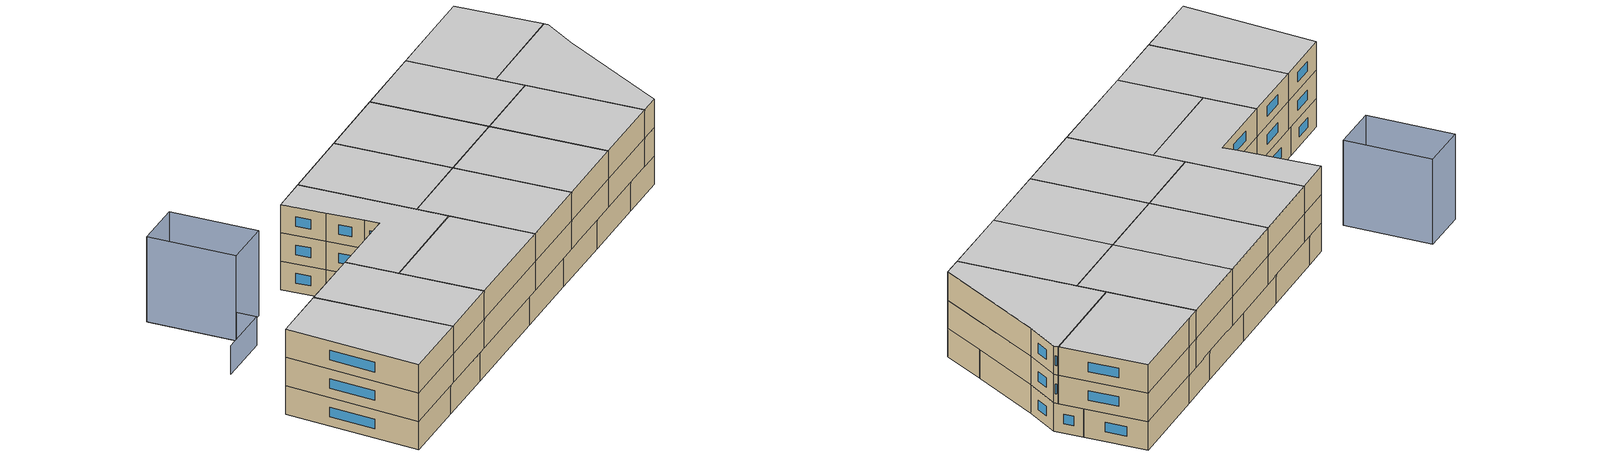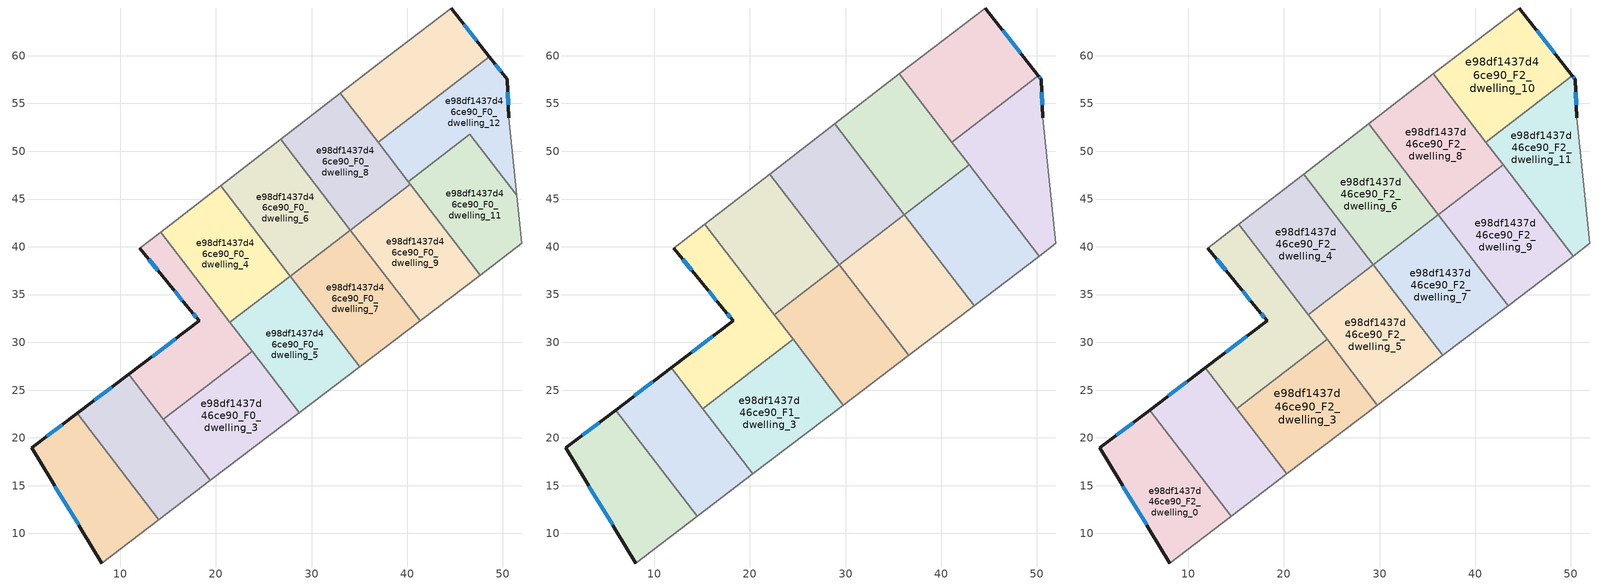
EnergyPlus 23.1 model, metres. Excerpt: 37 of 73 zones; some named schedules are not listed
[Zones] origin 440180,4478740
e98df1437d46ce90_F0_dwelling_0
 floor ground (EU_floor_Construction): 5.49,22.58 14.04,11.46 8.07,6.91 0.71,18.95 z0
 wall outside (EU_wall_Construction): 5.49,22.58 0.71,18.95 8.07,6.91 z0:3
 wall adiabatic (EU_wall_Construction): 8.07,6.91 14.04,11.46 z0:3
 wall to e98df1437d46ce90_F0_dwelling_1 (EU_wall_Construction): 14.04,11.46 5.49,22.58 z0:3
 window (EU_Window_Construction): 3.15,14.96 5.63,10.9 / 3.91,21.38 2.3,20.15 z0.99:2.01
e98df1437d46ce90_F0_dwelling_1
 floor ground (EU_floor_Construction): 10.88,26.67 19.42,15.55 14.04,11.46 5.49,22.58 z0
 wall outside (EU_wall_Construction): 10.88,26.67 5.49,22.58 z0:3
 wall adiabatic (EU_wall_Construction): 14.04,11.46 19.42,15.55 z0:3
 wall to e98df1437d46ce90_F0_dwelling_3 (EU_wall_Construction): 19.42,15.55 14.5,21.96 z0:3
 wall to e98df1437d46ce90_F0_dwelling_2 (EU_wall_Construction): 14.5,21.96 10.88,26.67 z0:3
 window (EU_Window_Construction): 9.09,25.31 7.28,23.94 z0.99:2.01
e98df1437d46ce90_F0_dwelling_10
 floor ground (EU_floor_Construction): 44.61,64.99 48.6,59.9 36.96,50.95 33.02,56.08 36.94,59.1 z0
 wall outside (EU_wall_Construction): 48.6,59.9 44.61,64.99 z0:3
 wall adiabatic (EU_wall_Construction): 44.61,64.99 36.94,59.1 33.02,56.08 z0:3
 wall to e98df1437d46ce90_F0_dwelling_12 (EU_wall_Construction): 36.96,50.95 48.6,59.9 z0:3
 wall to e98df1437d46ce90_F0_dwelling_8 (EU_wall_Construction): 33.02,56.08 36.96,50.95 z0:3
 window (EU_Window_Construction): 47.28,61.59 45.93,63.3 z0.99:2.01
e98df1437d46ce90_F0_dwelling_11
 floor ground (EU_floor_Construction): 46.57,51.78 51.48,45.38 52.01,40.36 47.64,37.04 40.12,46.83 z0
 wall to e98df1437d46ce90_F0_dwelling_12 (EU_wall_Construction): 51.48,45.38 46.57,51.78 40.12,46.83 z0:3
 wall adiabatic (EU_wall_Construction): 47.64,37.04 52.01,40.36 51.48,45.38 z0:3
 wall to e98df1437d46ce90_F0_dwelling_9 (EU_wall_Construction): 40.33,46.56 47.64,37.04 z0:3
 wall to e98df1437d46ce90_F0_dwelling_8 (EU_wall_Construction): 40.12,46.83 40.33,46.56 z0:3
e98df1437d46ce90_F0_dwelling_12
 floor ground (EU_floor_Construction): 50.47,57.53 50.62,53.51 51.48,45.38 46.57,51.78 40.12,46.83 36.96,50.95 48.6,59.9 z0
 wall outside (EU_wall_Construction): 50.62,53.51 50.47,57.53 48.6,59.9 z0:3
 wall adiabatic (EU_wall_Construction): 51.48,45.38 50.62,53.51 z0:3
 wall to e98df1437d46ce90_F0_dwelling_8 (EU_wall_Construction): 36.96,50.95 40.12,46.83 z0:3
 window (EU_Window_Construction): 49.85,58.31 49.22,59.11 / 50.57,54.84 50.52,56.19 z0.99:2.01
e98df1437d46ce90_F0_dwelling_2
 floor ground (EU_floor_Construction): 14.2,41.55 23.78,29.08 14.5,21.96 10.88,26.67 18.23,32.25 17.31,33.38 14.86,36.4 12.02,39.86 z0
 wall outside (EU_wall_Construction): 12.02,39.86 14.86,36.4 17.31,33.38 18.23,32.25 10.88,26.67 z0:3
 wall adiabatic (EU_wall_Construction): 14.2,41.55 12.02,39.86 z0:3
 wall to e98df1437d46ce90_F0_dwelling_3 (EU_wall_Construction): 14.5,21.96 23.78,29.08 z0:3
 wall to e98df1437d46ce90_F0_dwelling_4 (EU_wall_Construction): 21.47,32.09 14.2,41.55 z0:3
 wall to e98df1437d46ce90_F0_dwelling_5 (EU_wall_Construction): 23.77,29.08 21.47,32.09 z0:3
 window (EU_Window_Construction): 17.61,33.01 17.93,32.63 / 15.67,35.4 16.5,34.38 / 12.96,38.71 13.92,37.55 / 15.79,30.4 13.32,28.52 z0.99:2.01
e98df1437d46ce90_F0_dwelling_3
 floor ground (EU_floor_Construction): 23.78,29.08 28.72,22.64 19.42,15.55 14.5,21.96 z0
 wall adiabatic (EU_wall_Construction): 19.42,15.55 28.72,22.64 z0:3
 wall to e98df1437d46ce90_F0_dwelling_5 (EU_wall_Construction): 28.72,22.64 23.78,29.08 z0:3
e98df1437d46ce90_F0_dwelling_4
 floor ground (EU_floor_Construction): 20.49,46.4 27.77,36.93 21.47,32.09 14.2,41.55 z0
 wall adiabatic (EU_wall_Construction): 20.49,46.4 14.2,41.55 z0:3
 wall to e98df1437d46ce90_F0_dwelling_5 (EU_wall_Construction): 21.47,32.09 27.77,36.93 z0:3
 wall to e98df1437d46ce90_F0_dwelling_6 (EU_wall_Construction): 27.77,36.93 20.49,46.4 z0:3
 ceiling adiabatic (EU_roof_Construction): 27.77,36.93 20.49,46.4 15.25,42.36 22.52,32.9 z3
e98df1437d46ce90_F0_dwelling_5
 floor ground (EU_floor_Construction): 27.77,36.93 35.04,27.45 28.72,22.64 21.47,32.09 z0
 wall adiabatic (EU_wall_Construction): 28.72,22.64 35.04,27.45 z0:3
 wall to e98df1437d46ce90_F0_dwelling_7 (EU_wall_Construction): 35.04,27.45 27.77,36.92 z0:3
 ceiling adiabatic (EU_roof_Construction): 24.51,30.31 22.52,32.9 27.77,36.93 21.47,32.09 23.46,29.5 z3
e98df1437d46ce90_F0_dwelling_6
 floor ground (EU_floor_Construction): 26.76,51.24 34.05,41.75 27.77,36.92 20.49,46.4 z0
 wall adiabatic (EU_wall_Construction): 26.76,51.24 20.49,46.4 z0:3
 wall to e98df1437d46ce90_F0_dwelling_7 (EU_wall_Construction): 27.77,36.92 34.05,41.75 z0:3
 wall to e98df1437d46ce90_F0_dwelling_8 (EU_wall_Construction): 34.05,41.75 26.76,51.24 z0:3
e98df1437d46ce90_F0_dwelling_7
 floor ground (EU_floor_Construction): 34.05,41.75 41.35,32.25 35.04,27.45 27.77,36.92 z0
 wall adiabatic (EU_wall_Construction): 35.04,27.45 41.35,32.25 z0:3
 wall to e98df1437d46ce90_F0_dwelling_9 (EU_wall_Construction): 41.35,32.25 34.06,41.74 z0:3
 ceiling adiabatic (EU_roof_Construction): 36.62,28.65 29.34,38.13 27.77,36.92 35.04,27.45 z3
e98df1437d46ce90_F0_dwelling_8
 floor ground (EU_floor_Construction): 33.02,56.08 40.33,46.56 34.06,41.74 26.76,51.24 z0
 wall adiabatic (EU_wall_Construction): 33.02,56.08 26.76,51.24 z0:3
 wall to e98df1437d46ce90_F0_dwelling_9 (EU_wall_Construction): 34.06,41.74 40.33,46.56 z0:3
e98df1437d46ce90_F0_dwelling_9
 floor ground (EU_floor_Construction): 40.33,46.56 47.64,37.04 41.35,32.25 34.06,41.74 z0
 wall adiabatic (EU_wall_Construction): 41.35,32.25 47.64,37.04 z0:3
 ceiling adiabatic (EU_roof_Construction): 43.45,33.85 36.15,43.35 34.06,41.74 41.35,32.25 z3
e98df1437d46ce90_F1_dwelling_0
 floor to e98df1437d46ce90_F0_dwelling_0 (EU_floor_Construction): 5.5,22.58 14.04,11.46 8.07,6.91 0.71,18.95 z3
 floor to e98df1437d46ce90_F0_dwelling_1 (EU_floor_Construction): 5.94,22.92 14.48,11.8 14.04,11.46 5.5,22.58 z3
 wall outside (EU_wall_Construction): 5.94,22.92 0.71,18.95 8.07,6.91 z3:6
 wall to e98df1437d46ce90_F1_dwelling_1 (EU_wall_Construction): 14.48,11.8 5.94,22.92 z3:6
 wall adiabatic (EU_wall_Construction): 8.07,6.91 14.48,11.8 z3:6
 window (EU_Window_Construction): 3.15,14.96 5.63,10.9 / 4.21,21.61 2.44,20.27 z3.99:5.01
e98df1437d46ce90_F1_dwelling_1
 floor to e98df1437d46ce90_F0_dwelling_1 (EU_floor_Construction): 10.88,26.67 19.42,15.55 14.48,11.8 5.94,22.92 z3
 floor to e98df1437d46ce90_F0_dwelling_3 (EU_floor_Construction): 15.39,22.65 20.31,16.24 19.42,15.55 14.5,21.96 z3
 floor to e98df1437d46ce90_F0_dwelling_2 (EU_floor_Construction): 11.78,27.35 15.39,22.65 14.5,21.96 10.88,26.67 z3
 wall outside (EU_wall_Construction): 11.78,27.35 5.94,22.92 z3:6
 wall adiabatic (EU_wall_Construction): 14.48,11.8 20.31,16.24 z3:6
 wall to e98df1437d46ce90_F1_dwelling_3 (EU_wall_Construction): 20.31,16.24 15.07,23.06 z3:6
 wall to e98df1437d46ce90_F1_dwelling_2 (EU_wall_Construction): 15.07,23.06 11.78,27.35 z3:6
 window (EU_Window_Construction): 9.84,25.88 7.88,24.39 z3.99:5.01
e98df1437d46ce90_F1_dwelling_10
 floor to e98df1437d46ce90_F0_dwelling_10 (EU_floor_Construction): 44.61,64.99 48.6,59.9 39.56,52.96 35.63,58.09 36.94,59.1 z3
 floor to e98df1437d46ce90_F0_dwelling_12 (EU_floor_Construction): 48.6,59.9 50.18,57.89 41.12,50.93 39.56,52.96 z3
 wall outside (EU_wall_Construction): 50.18,57.89 44.61,64.99 z3:6
 wall adiabatic (EU_wall_Construction): 44.61,64.99 36.94,59.1 35.63,58.09 z3:6
 wall to e98df1437d46ce90_F1_dwelling_11 (EU_wall_Construction): 41.12,50.93 50.18,57.89 z3:6
 wall to e98df1437d46ce90_F1_dwelling_8 (EU_wall_Construction): 35.63,58.09 41.12,50.93 z3:6
 window (EU_Window_Construction): 48.34,60.24 46.46,62.64 z3.99:5.01
e98df1437d46ce90_F1_dwelling_11
 floor to e98df1437d46ce90_F0_dwelling_11 (EU_floor_Construction): 46.57,51.78 51.48,45.38 52.01,40.36 50.26,39.03 42.73,48.83 z3
 floor to e98df1437d46ce90_F0_dwelling_12 (EU_floor_Construction): 50.47,57.53 50.62,53.51 51.48,45.38 46.57,51.78 42.73,48.83 41.12,50.93 50.18,57.89 z3
 wall outside (EU_wall_Construction): 50.62,53.51 50.47,57.53 50.18,57.89 z3:6
 wall adiabatic (EU_wall_Construction): 50.26,39.03 52.01,40.36 50.62,53.51 z3:6
 wall to e98df1437d46ce90_F1_dwelling_9 (EU_wall_Construction): 42.94,48.56 50.26,39.03 z3:6
 wall to e98df1437d46ce90_F1_dwelling_8 (EU_wall_Construction): 41.12,50.93 42.94,48.56 z3:6
 window (EU_Window_Construction): 50.37,57.65 50.28,57.77 / 50.57,54.84 50.52,56.19 z3.99:5.01
e98df1437d46ce90_F1_dwelling_2
 floor to e98df1437d46ce90_F0_dwelling_2 (EU_floor_Construction): 14.2,41.55 23.46,29.5 15.07,23.06 11.78,27.35 18.23,32.25 17.31,33.38 14.86,36.4 12.02,39.86 z3
 floor to e98df1437d46ce90_F0_dwelling_4 (EU_floor_Construction): 15.25,42.36 22.52,32.9 21.47,32.09 14.2,41.55 z3
 floor adiabatic (EU_floor_Construction): 22.52,32.9 24.51,30.31 23.46,29.5 21.47,32.09 z3
 wall outside (EU_wall_Construction): 12.02,39.86 14.86,36.4 17.31,33.38 18.23,32.25 11.78,27.35 z3:6
 wall adiabatic (EU_wall_Construction): 15.25,42.36 12.02,39.86 z3:6
 wall to e98df1437d46ce90_F1_dwelling_3 (EU_wall_Construction): 15.07,23.06 24.51,30.31 z3:6
 wall to e98df1437d46ce90_F1_dwelling_4 (EU_wall_Construction): 22.52,32.9 15.25,42.36 z3:6
 wall to e98df1437d46ce90_F1_dwelling_5 (EU_wall_Construction): 24.51,30.31 22.52,32.9 z3:6
 window (EU_Window_Construction): 17.61,33.01 17.93,32.63 / 15.67,35.4 16.5,34.38 / 12.96,38.71 13.92,37.55 / 16.09,30.63 13.92,28.98 z3.99:5.01
e98df1437d46ce90_F1_dwelling_3
 floor to e98df1437d46ce90_F0_dwelling_3 (EU_floor_Construction): 23.78,29.08 28.72,22.64 20.31,16.24 15.39,22.65 z3
 floor to e98df1437d46ce90_F0_dwelling_2 (EU_floor_Construction): 23.46,29.5 23.78,29.08 15.39,22.65 15.07,23.06 z3
 floor to e98df1437d46ce90_F0_dwelling_5 (EU_floor_Construction): 24.51,30.31 29.78,23.44 28.72,22.64 23.46,29.5 z3
 wall adiabatic (EU_wall_Construction): 20.31,16.24 29.78,23.44 z3:6
 wall to e98df1437d46ce90_F1_dwelling_5 (EU_wall_Construction): 29.78,23.44 24.51,30.31 z3:6
e98df1437d46ce90_F1_dwelling_4
 floor to e98df1437d46ce90_F0_dwelling_6 (EU_floor_Construction): 22.06,47.61 29.34,38.13 27.77,36.93 20.49,46.4 z3
 floor adiabatic (EU_floor_Construction): 20.49,46.4 27.77,36.93 22.52,32.9 15.25,42.36 z3
 wall adiabatic (EU_wall_Construction): 22.06,47.61 15.25,42.36 z3:6
 wall to e98df1437d46ce90_F1_dwelling_5 (EU_wall_Construction): 22.52,32.9 29.34,38.13 z3:6
 wall to e98df1437d46ce90_F1_dwelling_6 (EU_wall_Construction): 29.34,38.13 22.06,47.61 z3:6
e98df1437d46ce90_F1_dwelling_5
 floor to e98df1437d46ce90_F0_dwelling_5 (EU_floor_Construction): 27.77,36.93 35.04,27.45 29.78,23.44 22.52,32.9 z3
 floor adiabatic (EU_floor_Construction): 29.34,38.13 36.62,28.65 35.04,27.45 27.77,36.93 z3
 wall adiabatic (EU_wall_Construction): 29.78,23.44 36.62,28.65 z3:6
 wall to e98df1437d46ce90_F1_dwelling_7 (EU_wall_Construction): 36.62,28.65 29.34,38.13 z3:6
e98df1437d46ce90_F1_dwelling_6
 floor to e98df1437d46ce90_F0_dwelling_6 (EU_floor_Construction): 26.76,51.24 34.05,41.75 29.34,38.13 22.06,47.61 z3
 floor to e98df1437d46ce90_F0_dwelling_8 (EU_floor_Construction): 28.85,52.86 36.15,43.35 34.06,41.75 26.76,51.24 z3
 wall adiabatic (EU_wall_Construction): 28.85,52.86 22.06,47.61 z3:6
 wall to e98df1437d46ce90_F1_dwelling_7 (EU_wall_Construction): 29.34,38.13 36.15,43.35 z3:6
 wall to e98df1437d46ce90_F1_dwelling_8 (EU_wall_Construction): 36.15,43.35 28.85,52.86 z3:6
e98df1437d46ce90_F1_dwelling_7
 floor to e98df1437d46ce90_F0_dwelling_7 (EU_floor_Construction): 34.06,41.75 41.35,32.25 36.62,28.65 29.34,38.13 z3
 floor adiabatic (EU_floor_Construction): 36.15,43.35 43.45,33.85 41.35,32.25 34.06,41.75 z3
 wall adiabatic (EU_wall_Construction): 36.62,28.65 43.45,33.85 z3:6
 wall to e98df1437d46ce90_F1_dwelling_9 (EU_wall_Construction): 43.45,33.85 36.15,43.35 z3:6
e98df1437d46ce90_F1_dwelling_8
 floor to e98df1437d46ce90_F0_dwelling_12 (EU_floor_Construction): 39.56,52.96 42.73,48.83 40.12,46.83 36.96,50.95 z3
 floor to e98df1437d46ce90_F0_dwelling_8 (EU_floor_Construction): 33.02,56.08 40.33,46.56 36.15,43.35 28.85,52.86 z3
 floor to e98df1437d46ce90_F0_dwelling_10 (EU_floor_Construction): 35.63,58.09 39.56,52.96 36.96,50.95 33.02,56.08 z3
 floor to e98df1437d46ce90_F0_dwelling_11 (EU_floor_Construction): 42.73,48.83 42.94,48.56 40.33,46.56 40.12,46.83 z3
 wall adiabatic (EU_wall_Construction): 35.63,58.09 28.85,52.86 z3:6
 wall to e98df1437d46ce90_F1_dwelling_9 (EU_wall_Construction): 36.15,43.35 42.94,48.56 z3:6
e98df1437d46ce90_F1_dwelling_9
 floor to e98df1437d46ce90_F0_dwelling_9 (EU_floor_Construction): 40.33,46.56 47.64,37.04 43.45,33.85 36.15,43.35 z3
 floor to e98df1437d46ce90_F0_dwelling_11 (EU_floor_Construction): 42.94,48.56 50.26,39.03 47.64,37.04 40.33,46.56 z3
 wall adiabatic (EU_wall_Construction): 43.45,33.85 50.26,39.03 z3:6
e98df1437d46ce90_F2_dwelling_0
 floor to e98df1437d46ce90_F1_dwelling_0 (EU_floor_Construction): 5.94,22.92 14.48,11.8 8.07,6.91 0.71,18.95 z6
 wall outside (EU_wall_Construction): 5.94,22.92 0.71,18.95 8.07,6.91 z6:9
 wall to e98df1437d46ce90_F2_dwelling_1 (EU_wall_Construction): 14.48,11.8 5.94,22.92 z6:9
 wall adiabatic (EU_wall_Construction): 8.07,6.91 14.48,11.8 z6:9
 window (EU_Window_Construction): 3.15,14.96 5.63,10.9 / 4.21,21.61 2.44,20.27 z6.99:8.01
 ceiling to e98df1437d46ce90_F3_dwelling_0 (EU_floor_Construction): 14.48,11.8 5.94,22.92 0.71,18.95 8.07,6.91 z9
e98df1437d46ce90_F2_dwelling_1
 floor to e98df1437d46ce90_F1_dwelling_1 (EU_floor_Construction): 11.78,27.35 20.31,16.24 14.48,11.8 5.94,22.92 z6
 wall outside (EU_wall_Construction): 11.78,27.35 5.94,22.92 z6:9
 wall adiabatic (EU_wall_Construction): 14.48,11.8 20.31,16.24 z6:9
 wall to e98df1437d46ce90_F2_dwelling_3 (EU_wall_Construction): 20.31,16.24 15.07,23.06 z6:9
 wall to e98df1437d46ce90_F2_dwelling_2 (EU_wall_Construction): 15.07,23.06 11.78,27.35 z6:9
 window (EU_Window_Construction): 9.84,25.88 7.88,24.39 z6.99:8.01
 ceiling to e98df1437d46ce90_F3_dwelling_1 (EU_floor_Construction): 20.31,16.24 11.78,27.35 5.94,22.92 14.48,11.8 z9
e98df1437d46ce90_F2_dwelling_10
 floor to e98df1437d46ce90_F1_dwelling_10 (EU_floor_Construction): 44.61,64.99 50.18,57.89 41.12,50.93 35.63,58.09 36.94,59.1 z6
 wall outside (EU_wall_Construction): 50.18,57.89 44.61,64.99 z6:9
 wall adiabatic (EU_wall_Construction): 44.61,64.99 36.94,59.1 35.63,58.09 z6:9
 wall to e98df1437d46ce90_F2_dwelling_11 (EU_wall_Construction): 41.12,50.93 50.18,57.89 z6:9
 wall to e98df1437d46ce90_F2_dwelling_8 (EU_wall_Construction): 35.63,58.09 41.12,50.93 z6:9
 window (EU_Window_Construction): 48.34,60.24 46.46,62.64 z6.99:8.01
 ceiling to e98df1437d46ce90_F3_dwelling_10 (EU_floor_Construction): 50.18,57.89 44.61,64.99 36.94,59.1 35.63,58.09 41.12,50.93 z9
e98df1437d46ce90_F2_dwelling_11
 floor to e98df1437d46ce90_F1_dwelling_11 (EU_floor_Construction): 50.47,57.53 50.62,53.51 52.01,40.36 50.26,39.03 41.12,50.93 50.18,57.89 z6
 wall outside (EU_wall_Construction): 50.62,53.51 50.47,57.53 50.18,57.89 z6:9
 wall adiabatic (EU_wall_Construction): 50.26,39.03 52.01,40.36 50.62,53.51 z6:9
 wall to e98df1437d46ce90_F2_dwelling_9 (EU_wall_Construction): 42.94,48.56 50.26,39.03 z6:9
 wall to e98df1437d46ce90_F2_dwelling_8 (EU_wall_Construction): 41.12,50.93 42.94,48.56 z6:9
 window (EU_Window_Construction): 50.37,57.65 50.28,57.77 / 50.57,54.84 50.52,56.19 z6.99:8.01
 ceiling to e98df1437d46ce90_F3_dwelling_11 (EU_floor_Construction): 52.01,40.36 50.62,53.51 50.47,57.53 50.18,57.89 41.12,50.93 50.26,39.03 z9
e98df1437d46ce90_F2_dwelling_2
 floor to e98df1437d46ce90_F1_dwelling_2 (EU_floor_Construction): 15.25,42.36 24.51,30.31 15.07,23.06 11.78,27.35 18.23,32.25 17.31,33.38 14.86,36.4 12.02,39.86 z6
 wall outside (EU_wall_Construction): 12.02,39.86 14.86,36.4 17.31,33.38 18.23,32.25 11.78,27.35 z6:9
 wall adiabatic (EU_wall_Construction): 15.25,42.36 12.02,39.86 z6:9
 wall to e98df1437d46ce90_F2_dwelling_3 (EU_wall_Construction): 15.07,23.06 24.51,30.31 z6:9
 wall to e98df1437d46ce90_F2_dwelling_4 (EU_wall_Construction): 22.52,32.9 15.25,42.36 z6:9
 wall to e98df1437d46ce90_F2_dwelling_5 (EU_wall_Construction): 24.51,30.31 22.52,32.9 z6:9
 window (EU_Window_Construction): 17.61,33.01 17.93,32.63 / 15.67,35.4 16.5,34.38 / 12.96,38.71 13.92,37.55 / 16.09,30.63 13.92,28.98 z6.99:8.01
 ceiling to e98df1437d46ce90_F3_dwelling_2 (EU_floor_Construction): 24.51,30.31 15.25,42.36 12.02,39.86 14.86,36.4 17.31,33.38 18.23,32.25 11.78,27.35 15.07,23.06 z9
e98df1437d46ce90_F2_dwelling_3
 floor to e98df1437d46ce90_F1_dwelling_3 (EU_floor_Construction): 24.51,30.31 29.78,23.44 20.31,16.24 15.07,23.06 z6
 wall adiabatic (EU_wall_Construction): 20.31,16.24 29.78,23.44 z6:9
 wall to e98df1437d46ce90_F2_dwelling_5 (EU_wall_Construction): 29.78,23.44 24.51,30.31 z6:9
 ceiling to e98df1437d46ce90_F3_dwelling_3 (EU_floor_Construction): 29.78,23.44 24.51,30.31 15.07,23.06 20.31,16.24 z9
e98df1437d46ce90_F2_dwelling_4
 floor to e98df1437d46ce90_F1_dwelling_4 (EU_floor_Construction): 22.06,47.61 29.34,38.13 22.52,32.9 15.25,42.36 z6
 wall adiabatic (EU_wall_Construction): 22.06,47.61 15.25,42.36 z6:9
 wall to e98df1437d46ce90_F2_dwelling_5 (EU_wall_Construction): 22.52,32.9 29.34,38.13 z6:9
 wall to e98df1437d46ce90_F2_dwelling_6 (EU_wall_Construction): 29.34,38.13 22.06,47.61 z6:9
 ceiling to e98df1437d46ce90_F3_dwelling_4 (EU_floor_Construction): 29.34,38.13 22.06,47.61 15.25,42.36 22.52,32.9 z9
e98df1437d46ce90_F2_dwelling_5
 floor to e98df1437d46ce90_F1_dwelling_5 (EU_floor_Construction): 29.34,38.13 36.62,28.65 29.78,23.44 22.52,32.9 z6
 wall adiabatic (EU_wall_Construction): 29.78,23.44 36.62,28.65 z6:9
 wall to e98df1437d46ce90_F2_dwelling_7 (EU_wall_Construction): 36.62,28.65 29.34,38.13 z6:9
 ceiling to e98df1437d46ce90_F3_dwelling_5 (EU_floor_Construction): 36.62,28.65 29.34,38.13 22.52,32.9 29.78,23.44 z9
e98df1437d46ce90_F2_dwelling_6
 floor to e98df1437d46ce90_F1_dwelling_6 (EU_floor_Construction): 28.85,52.86 36.15,43.35 29.34,38.13 22.06,47.61 z6
 wall adiabatic (EU_wall_Construction): 28.85,52.86 22.06,47.61 z6:9
 wall to e98df1437d46ce90_F2_dwelling_7 (EU_wall_Construction): 29.34,38.13 36.15,43.35 z6:9
 wall to e98df1437d46ce90_F2_dwelling_8 (EU_wall_Construction): 36.15,43.35 28.85,52.86 z6:9
 ceiling to e98df1437d46ce90_F3_dwelling_6 (EU_floor_Construction): 36.15,43.35 28.85,52.86 22.06,47.61 29.34,38.13 z9
e98df1437d46ce90_F2_dwelling_7
 floor to e98df1437d46ce90_F1_dwelling_7 (EU_floor_Construction): 36.15,43.35 43.45,33.85 36.62,28.65 29.34,38.13 z6
 wall adiabatic (EU_wall_Construction): 36.62,28.65 43.45,33.85 z6:9
 wall to e98df1437d46ce90_F2_dwelling_9 (EU_wall_Construction): 43.45,33.85 36.15,43.35 z6:9
 ceiling to e98df1437d46ce90_F3_dwelling_7 (EU_floor_Construction): 43.45,33.85 36.15,43.35 29.34,38.13 36.62,28.65 z9
e98df1437d46ce90_F2_dwelling_8
 floor to e98df1437d46ce90_F1_dwelling_8 (EU_floor_Construction): 35.63,58.09 42.94,48.56 36.15,43.35 28.85,52.86 z6
 wall adiabatic (EU_wall_Construction): 35.63,58.09 28.85,52.86 z6:9
 wall to e98df1437d46ce90_F2_dwelling_9 (EU_wall_Construction): 36.15,43.35 42.94,48.56 z6:9
 ceiling to e98df1437d46ce90_F3_dwelling_8 (EU_floor_Construction): 42.94,48.56 35.63,58.09 28.85,52.86 36.15,43.35 z9
e98df1437d46ce90_F2_dwelling_9
 floor to e98df1437d46ce90_F1_dwelling_9 (EU_floor_Construction): 42.94,48.56 50.26,39.03 43.45,33.85 36.15,43.35 z6
 wall adiabatic (EU_wall_Construction): 43.45,33.85 50.26,39.03 z6:9
 ceiling to e98df1437d46ce90_F3_dwelling_9 (EU_floor_Construction): 50.26,39.03 42.94,48.56 36.15,43.35 43.45,33.85 z9
shading: 3.62,33.38 -1.8,40.6 / -1.8,40.6 2.36,43.72 / 2.36,43.72 7.78,36.5 / 7.78,36.5 3.62,33.38 z0:9; -1.71,40.48 4.87,31.75 / 4.87,31.75 0.03,28.1 z0:3
[Building]
EU S2 Campaign: North Axis=0; Terrain=City; Solar Distribution=FullExterior
[Site:Location]
Madrid: Latitude=40.5; Longitude=-3.5; Time Zone=1; Elevation=609
[SizingPeriod:WeatherFileDays]
AnnualSizingPeriod: Begin Month=1; Begin Day of Month=1; End Month=12; End Day of Month=31; Day of Week for Start Day=Monday; Use Weather File Daylight Saving Period=No; Use Weather File Rain and Snow Indicators=No
[MATERIAL]
EU_InternalMass_Material: Roughness=MediumRough; Thickness=0.1; Conductivity=1; Density=1800; Specific Heat=900; Thermal Absorptance=0.9; Solar Absorptance=0.7; Visible Absorptance=0.7
[MATERIAL:NOMASS] Roughness=MediumRough; Thermal Absorptance=0.9; Solar Absorptance=0.7; Visible Absorptance=0.7
Name | Thermal Resistance
EU_wall_NoMass | 0.609216
EU_roof_NoMass | 0.513268
EU_floor_NoMass | 0.568163
[WINDOWMATERIAL:SIMPLEGLAZINGSYSTEM]
EU_Window_SimpleGlazing: UFactor=5.50606; Solar Heat Gain Coefficient=0.85; Visible Transmittance=0.85
[CONSTRUCTION]
EU_wall_Construction: EU_wall_NoMass
EU_roof_Construction: EU_roof_NoMass
EU_floor_Construction: EU_floor_NoMass
EU_InternalMass_Construction: EU_InternalMass_Material
EU_Window_Construction: EU_Window_SimpleGlazing
[ZONE] Type=1; Multiplier=1; Ceiling Height=autocalculate; Floor Area=autocalculate; Part of Total Floor Area=Yes
Name | Volume
e98df1437d46ce90_F0_dwelling_0 | 284.365
e98df1437d46ce90_F1_dwelling_0; e98df1437d46ce90_F2_dwelling_0 | 308.017
e98df1437d46ce90_F0_dwelling_1; e98df1437d46ce90_F0_dwelling_3 | 284.353
e98df1437d46ce90_F1_dwelling_1; e98df1437d46ce90_F2_dwelling_1; e98df1437d46ce90_F1_dwelling_11; e98df1437d46ce90_F2_dwelling_11; e98df1437d46ce90_F1_dwelling_4; e98df1437d46ce90_F2_dwelling_4 | 308.047
e98df1437d46ce90_F0_dwelling_10 | 284.369
e98df1437d46ce90_F1_dwelling_10; e98df1437d46ce90_F2_dwelling_10 | 308.046
e98df1437d46ce90_F0_dwelling_11 | 284.377
e98df1437d46ce90_F0_dwelling_12 | 284.373
e98df1437d46ce90_F0_dwelling_2 | 284.321
e98df1437d46ce90_F1_dwelling_2; e98df1437d46ce90_F2_dwelling_2 | 308.051
e98df1437d46ce90_F1_dwelling_3; e98df1437d46ce90_F2_dwelling_3 | 308.08
e98df1437d46ce90_F0_dwelling_4 | 284.364
e98df1437d46ce90_F0_dwelling_5 | 284.34
e98df1437d46ce90_F1_dwelling_5; e98df1437d46ce90_F2_dwelling_5 | 308.013
e98df1437d46ce90_F0_dwelling_6 | 284.354
e98df1437d46ce90_F1_dwelling_6; e98df1437d46ce90_F2_dwelling_6 | 308.067
e98df1437d46ce90_F0_dwelling_7 | 284.372
e98df1437d46ce90_F1_dwelling_7; e98df1437d46ce90_F2_dwelling_7 | 308.055
e98df1437d46ce90_F0_dwelling_8 | 284.362
e98df1437d46ce90_F1_dwelling_8; e98df1437d46ce90_F2_dwelling_8 | 308.077
e98df1437d46ce90_F0_dwelling_9 | 284.351
e98df1437d46ce90_F1_dwelling_9; e98df1437d46ce90_F2_dwelling_9 | 308.066
[INTERNALMASS] Construction=EU_InternalMass_Construction
Name | Zone or ZoneList | Surface Area
e98df1437d46ce90_F0_dwelling_0_EU_InternalMass | e98df1437d46ce90_F0_dwelling_0 | 94.7885
e98df1437d46ce90_F0_dwelling_1_EU_InternalMass | e98df1437d46ce90_F0_dwelling_1 | 94.7843
e98df1437d46ce90_F0_dwelling_2_EU_InternalMass | e98df1437d46ce90_F0_dwelling_2 | 94.7728
e98df1437d46ce90_F0_dwelling_3_EU_InternalMass | e98df1437d46ce90_F0_dwelling_3 | 94.7832
e98df1437d46ce90_F0_dwelling_4_EU_InternalMass | e98df1437d46ce90_F0_dwelling_4 | 94.7865
e98df1437d46ce90_F0_dwelling_5_EU_InternalMass | e98df1437d46ce90_F0_dwelling_5 | 94.7803
e98df1437d46ce90_F0_dwelling_6_EU_InternalMass | e98df1437d46ce90_F0_dwelling_6 | 94.7848
e98df1437d46ce90_F0_dwelling_7_EU_InternalMass | e98df1437d46ce90_F0_dwelling_7 | 94.789
e98df1437d46ce90_F0_dwelling_8_EU_InternalMass | e98df1437d46ce90_F0_dwelling_8 | 94.7842
e98df1437d46ce90_F0_dwelling_9_EU_InternalMass | e98df1437d46ce90_F0_dwelling_9 | 94.7828
e98df1437d46ce90_F0_dwelling_10_EU_InternalMass | e98df1437d46ce90_F0_dwelling_10 | 94.7921
e98df1437d46ce90_F0_dwelling_11_EU_InternalMass | e98df1437d46ce90_F0_dwelling_11 | 94.791
e98df1437d46ce90_F0_dwelling_12_EU_InternalMass | e98df1437d46ce90_F0_dwelling_12 | 94.791
e98df1437d46ce90_F1_dwelling_0_EU_InternalMass | e98df1437d46ce90_F1_dwelling_0 | 102.672
e98df1437d46ce90_F1_dwelling_1_EU_InternalMass | e98df1437d46ce90_F1_dwelling_1 | 102.682
e98df1437d46ce90_F1_dwelling_2_EU_InternalMass | e98df1437d46ce90_F1_dwelling_2 | 102.684
e98df1437d46ce90_F1_dwelling_3_EU_InternalMass | e98df1437d46ce90_F1_dwelling_3 | 102.69
e98df1437d46ce90_F1_dwelling_4_EU_InternalMass | e98df1437d46ce90_F1_dwelling_4 | 102.684
e98df1437d46ce90_F1_dwelling_5_EU_InternalMass | e98df1437d46ce90_F1_dwelling_5 | 102.674
e98df1437d46ce90_F1_dwelling_6_EU_InternalMass | e98df1437d46ce90_F1_dwelling_6 | 102.686
e98df1437d46ce90_F1_dwelling_7_EU_InternalMass | e98df1437d46ce90_F1_dwelling_7 | 102.685
e98df1437d46ce90_F1_dwelling_8_EU_InternalMass | e98df1437d46ce90_F1_dwelling_8 | 102.692
e98df1437d46ce90_F1_dwelling_9_EU_InternalMass | e98df1437d46ce90_F1_dwelling_9 | 102.688
e98df1437d46ce90_F1_dwelling_10_EU_InternalMass | e98df1437d46ce90_F1_dwelling_10 | 102.683
e98df1437d46ce90_F1_dwelling_11_EU_InternalMass | e98df1437d46ce90_F1_dwelling_11 | 102.684
e98df1437d46ce90_F2_dwelling_0_EU_InternalMass | e98df1437d46ce90_F2_dwelling_0 | 102.672
e98df1437d46ce90_F2_dwelling_1_EU_InternalMass | e98df1437d46ce90_F2_dwelling_1 | 102.682
e98df1437d46ce90_F2_dwelling_2_EU_InternalMass | e98df1437d46ce90_F2_dwelling_2 | 102.684
e98df1437d46ce90_F2_dwelling_3_EU_InternalMass | e98df1437d46ce90_F2_dwelling_3 | 102.69
e98df1437d46ce90_F2_dwelling_4_EU_InternalMass | e98df1437d46ce90_F2_dwelling_4 | 102.684
e98df1437d46ce90_F2_dwelling_5_EU_InternalMass | e98df1437d46ce90_F2_dwelling_5 | 102.674
e98df1437d46ce90_F2_dwelling_6_EU_InternalMass | e98df1437d46ce90_F2_dwelling_6 | 102.686
e98df1437d46ce90_F2_dwelling_7_EU_InternalMass | e98df1437d46ce90_F2_dwelling_7 | 102.685
e98df1437d46ce90_F2_dwelling_8_EU_InternalMass | e98df1437d46ce90_F2_dwelling_8 | 102.692
e98df1437d46ce90_F2_dwelling_9_EU_InternalMass | e98df1437d46ce90_F2_dwelling_9 | 102.688
e98df1437d46ce90_F2_dwelling_10_EU_InternalMass | e98df1437d46ce90_F2_dwelling_10 | 102.683
e98df1437d46ce90_F2_dwelling_11_EU_InternalMass | e98df1437d46ce90_F2_dwelling_11 | 102.684
[OTHEREQUIPMENT] Fuel Type=Electricity; Design Level Calculation Method=Watts/Area; Power per Zone Floor Area=1; Fraction Latent=0; Fraction Radiant=0; Fraction Lost=0; Carbon Dioxide Generation Rate=0; EndUse Subcategory=EU_Step8_InternalGains
Name | Zone or ZoneList or Space or SpaceList | Schedule
EU_Step8_InternalGain_e98df1437d46ce90_F0_dwelling_0_f000 | e98df1437d46ce90_F0_dwelling_0 | EU_Step8_GainSchedule_e98df1437d46ce90_F0_dwelling_0_f000
EU_Step8_InternalGain_e98df1437d46ce90_F0_dwelling_1_f000 | e98df1437d46ce90_F0_dwelling_1 | EU_Step8_GainSchedule_e98df1437d46ce90_F0_dwelling_1_f000
EU_Step8_InternalGain_e98df1437d46ce90_F0_dwelling_2_f000 | e98df1437d46ce90_F0_dwelling_2 | EU_Step8_GainSchedule_e98df1437d46ce90_F0_dwelling_2_f000
EU_Step8_InternalGain_e98df1437d46ce90_F0_dwelling_3_f000 | e98df1437d46ce90_F0_dwelling_3 | EU_Step8_GainSchedule_e98df1437d46ce90_F0_dwelling_3_f000
EU_Step8_InternalGain_e98df1437d46ce90_F0_dwelling_4_f000 | e98df1437d46ce90_F0_dwelling_4 | EU_Step8_GainSchedule_e98df1437d46ce90_F0_dwelling_4_f000
EU_Step8_InternalGain_e98df1437d46ce90_F0_dwelling_5_f000 | e98df1437d46ce90_F0_dwelling_5 | EU_Step8_GainSchedule_e98df1437d46ce90_F0_dwelling_5_f000
EU_Step8_InternalGain_e98df1437d46ce90_F0_dwelling_6_f000 | e98df1437d46ce90_F0_dwelling_6 | EU_Step8_GainSchedule_e98df1437d46ce90_F0_dwelling_6_f000
EU_Step8_InternalGain_e98df1437d46ce90_F0_dwelling_7_f000 | e98df1437d46ce90_F0_dwelling_7 | EU_Step8_GainSchedule_e98df1437d46ce90_F0_dwelling_7_f000
EU_Step8_InternalGain_e98df1437d46ce90_F0_dwelling_8_f000 | e98df1437d46ce90_F0_dwelling_8 | EU_Step8_GainSchedule_e98df1437d46ce90_F0_dwelling_8_f000
EU_Step8_InternalGain_e98df1437d46ce90_F0_dwelling_9_f000 | e98df1437d46ce90_F0_dwelling_9 | EU_Step8_GainSchedule_e98df1437d46ce90_F0_dwelling_9_f000
EU_Step8_InternalGain_e98df1437d46ce90_F0_dwelling_10_f000 | e98df1437d46ce90_F0_dwelling_10 | EU_Step8_GainSchedule_e98df1437d46ce90_F0_dwelling_10_f000
EU_Step8_InternalGain_e98df1437d46ce90_F0_dwelling_11_f000 | e98df1437d46ce90_F0_dwelling_11 | EU_Step8_GainSchedule_e98df1437d46ce90_F0_dwelling_11_f000
EU_Step8_InternalGain_e98df1437d46ce90_F0_dwelling_12_f000 | e98df1437d46ce90_F0_dwelling_12 | EU_Step8_GainSchedule_e98df1437d46ce90_F0_dwelling_12_f000
EU_Step8_InternalGain_e98df1437d46ce90_F1_dwelling_0_f000 | e98df1437d46ce90_F1_dwelling_0 | EU_Step8_GainSchedule_e98df1437d46ce90_F1_dwelling_0_f000
EU_Step8_InternalGain_e98df1437d46ce90_F1_dwelling_1_f000 | e98df1437d46ce90_F1_dwelling_1 | EU_Step8_GainSchedule_e98df1437d46ce90_F1_dwelling_1_f000
EU_Step8_InternalGain_e98df1437d46ce90_F1_dwelling_2_f000 | e98df1437d46ce90_F1_dwelling_2 | EU_Step8_GainSchedule_e98df1437d46ce90_F1_dwelling_2_f000
EU_Step8_InternalGain_e98df1437d46ce90_F1_dwelling_3_f000 | e98df1437d46ce90_F1_dwelling_3 | EU_Step8_GainSchedule_e98df1437d46ce90_F1_dwelling_3_f000
EU_Step8_InternalGain_e98df1437d46ce90_F1_dwelling_4_f000 | e98df1437d46ce90_F1_dwelling_4 | EU_Step8_GainSchedule_e98df1437d46ce90_F1_dwelling_4_f000
EU_Step8_InternalGain_e98df1437d46ce90_F1_dwelling_5_f000 | e98df1437d46ce90_F1_dwelling_5 | EU_Step8_GainSchedule_e98df1437d46ce90_F1_dwelling_5_f000
EU_Step8_InternalGain_e98df1437d46ce90_F1_dwelling_6_f000 | e98df1437d46ce90_F1_dwelling_6 | EU_Step8_GainSchedule_e98df1437d46ce90_F1_dwelling_6_f000
EU_Step8_InternalGain_e98df1437d46ce90_F1_dwelling_7_f000 | e98df1437d46ce90_F1_dwelling_7 | EU_Step8_GainSchedule_e98df1437d46ce90_F1_dwelling_7_f000
EU_Step8_InternalGain_e98df1437d46ce90_F1_dwelling_8_f000 | e98df1437d46ce90_F1_dwelling_8 | EU_Step8_GainSchedule_e98df1437d46ce90_F1_dwelling_8_f000
EU_Step8_InternalGain_e98df1437d46ce90_F1_dwelling_9_f000 | e98df1437d46ce90_F1_dwelling_9 | EU_Step8_GainSchedule_e98df1437d46ce90_F1_dwelling_9_f000
EU_Step8_InternalGain_e98df1437d46ce90_F1_dwelling_10_f000 | e98df1437d46ce90_F1_dwelling_10 | EU_Step8_GainSchedule_e98df1437d46ce90_F1_dwelling_10_f000
EU_Step8_InternalGain_e98df1437d46ce90_F1_dwelling_11_f000 | e98df1437d46ce90_F1_dwelling_11 | EU_Step8_GainSchedule_e98df1437d46ce90_F1_dwelling_11_f000
EU_Step8_InternalGain_e98df1437d46ce90_F2_dwelling_0_f000 | e98df1437d46ce90_F2_dwelling_0 | EU_Step8_GainSchedule_e98df1437d46ce90_F2_dwelling_0_f000
EU_Step8_InternalGain_e98df1437d46ce90_F2_dwelling_1_f000 | e98df1437d46ce90_F2_dwelling_1 | EU_Step8_GainSchedule_e98df1437d46ce90_F2_dwelling_1_f000
EU_Step8_InternalGain_e98df1437d46ce90_F2_dwelling_2_f000 | e98df1437d46ce90_F2_dwelling_2 | EU_Step8_GainSchedule_e98df1437d46ce90_F2_dwelling_2_f000
EU_Step8_InternalGain_e98df1437d46ce90_F2_dwelling_3_f000 | e98df1437d46ce90_F2_dwelling_3 | EU_Step8_GainSchedule_e98df1437d46ce90_F2_dwelling_3_f000
EU_Step8_InternalGain_e98df1437d46ce90_F2_dwelling_4_f000 | e98df1437d46ce90_F2_dwelling_4 | EU_Step8_GainSchedule_e98df1437d46ce90_F2_dwelling_4_f000
EU_Step8_InternalGain_e98df1437d46ce90_F2_dwelling_5_f000 | e98df1437d46ce90_F2_dwelling_5 | EU_Step8_GainSchedule_e98df1437d46ce90_F2_dwelling_5_f000
EU_Step8_InternalGain_e98df1437d46ce90_F2_dwelling_6_f000 | e98df1437d46ce90_F2_dwelling_6 | EU_Step8_GainSchedule_e98df1437d46ce90_F2_dwelling_6_f000
EU_Step8_InternalGain_e98df1437d46ce90_F2_dwelling_7_f000 | e98df1437d46ce90_F2_dwelling_7 | EU_Step8_GainSchedule_e98df1437d46ce90_F2_dwelling_7_f000
EU_Step8_InternalGain_e98df1437d46ce90_F2_dwelling_8_f000 | e98df1437d46ce90_F2_dwelling_8 | EU_Step8_GainSchedule_e98df1437d46ce90_F2_dwelling_8_f000
EU_Step8_InternalGain_e98df1437d46ce90_F2_dwelling_9_f000 | e98df1437d46ce90_F2_dwelling_9 | EU_Step8_GainSchedule_e98df1437d46ce90_F2_dwelling_9_f000
EU_Step8_InternalGain_e98df1437d46ce90_F2_dwelling_10_f000 | e98df1437d46ce90_F2_dwelling_10 | EU_Step8_GainSchedule_e98df1437d46ce90_F2_dwelling_10_f000
EU_Step8_InternalGain_e98df1437d46ce90_F2_dwelling_11_f000 | e98df1437d46ce90_F2_dwelling_11 | EU_Step8_GainSchedule_e98df1437d46ce90_F2_dwelling_11_f000
[ZONEVENTILATION:DESIGNFLOWRATE] Schedule=EU_AlwaysOn; Design Flow Rate Calculation Method=AirChanges/Hour; Air Changes per Hour=0.752966; Ventilation Type=Natural; Fan Pressure Rise=0; Fan Total Efficiency=1; Constant Term Coefficient=1; Temperature Term Coefficient=0; Velocity Term Coefficient=0; Velocity Squared Term Coefficient=0; Minimum Indoor Temperature=-100; Maximum Indoor Temperature=100; Delta Temperature=-100; Minimum Outdoor Temperature=-100; Maximum Outdoor Temperature=100; Maximum Wind Speed=40
Name | Zone or ZoneList or Space or SpaceList
EU_ConstantAir_e98df1437d46ce90_F0_dwelling_0 | e98df1437d46ce90_F0_dwelling_0
EU_ConstantAir_e98df1437d46ce90_F0_dwelling_1 | e98df1437d46ce90_F0_dwelling_1
EU_ConstantAir_e98df1437d46ce90_F0_dwelling_2 | e98df1437d46ce90_F0_dwelling_2
EU_ConstantAir_e98df1437d46ce90_F0_dwelling_3 | e98df1437d46ce90_F0_dwelling_3
EU_ConstantAir_e98df1437d46ce90_F0_dwelling_4 | e98df1437d46ce90_F0_dwelling_4
EU_ConstantAir_e98df1437d46ce90_F0_dwelling_5 | e98df1437d46ce90_F0_dwelling_5
EU_ConstantAir_e98df1437d46ce90_F0_dwelling_6 | e98df1437d46ce90_F0_dwelling_6
EU_ConstantAir_e98df1437d46ce90_F0_dwelling_7 | e98df1437d46ce90_F0_dwelling_7
EU_ConstantAir_e98df1437d46ce90_F0_dwelling_8 | e98df1437d46ce90_F0_dwelling_8
EU_ConstantAir_e98df1437d46ce90_F0_dwelling_9 | e98df1437d46ce90_F0_dwelling_9
EU_ConstantAir_e98df1437d46ce90_F0_dwelling_10 | e98df1437d46ce90_F0_dwelling_10
EU_ConstantAir_e98df1437d46ce90_F0_dwelling_11 | e98df1437d46ce90_F0_dwelling_11
EU_ConstantAir_e98df1437d46ce90_F0_dwelling_12 | e98df1437d46ce90_F0_dwelling_12
EU_ConstantAir_e98df1437d46ce90_F1_dwelling_0 | e98df1437d46ce90_F1_dwelling_0
EU_ConstantAir_e98df1437d46ce90_F1_dwelling_1 | e98df1437d46ce90_F1_dwelling_1
EU_ConstantAir_e98df1437d46ce90_F1_dwelling_2 | e98df1437d46ce90_F1_dwelling_2
EU_ConstantAir_e98df1437d46ce90_F1_dwelling_3 | e98df1437d46ce90_F1_dwelling_3
EU_ConstantAir_e98df1437d46ce90_F1_dwelling_4 | e98df1437d46ce90_F1_dwelling_4
EU_ConstantAir_e98df1437d46ce90_F1_dwelling_5 | e98df1437d46ce90_F1_dwelling_5
EU_ConstantAir_e98df1437d46ce90_F1_dwelling_6 | e98df1437d46ce90_F1_dwelling_6
EU_ConstantAir_e98df1437d46ce90_F1_dwelling_7 | e98df1437d46ce90_F1_dwelling_7
EU_ConstantAir_e98df1437d46ce90_F1_dwelling_8 | e98df1437d46ce90_F1_dwelling_8
EU_ConstantAir_e98df1437d46ce90_F1_dwelling_9 | e98df1437d46ce90_F1_dwelling_9
EU_ConstantAir_e98df1437d46ce90_F1_dwelling_10 | e98df1437d46ce90_F1_dwelling_10
EU_ConstantAir_e98df1437d46ce90_F1_dwelling_11 | e98df1437d46ce90_F1_dwelling_11
EU_ConstantAir_e98df1437d46ce90_F2_dwelling_0 | e98df1437d46ce90_F2_dwelling_0
EU_ConstantAir_e98df1437d46ce90_F2_dwelling_1 | e98df1437d46ce90_F2_dwelling_1
EU_ConstantAir_e98df1437d46ce90_F2_dwelling_2 | e98df1437d46ce90_F2_dwelling_2
EU_ConstantAir_e98df1437d46ce90_F2_dwelling_3 | e98df1437d46ce90_F2_dwelling_3
EU_ConstantAir_e98df1437d46ce90_F2_dwelling_4 | e98df1437d46ce90_F2_dwelling_4
EU_ConstantAir_e98df1437d46ce90_F2_dwelling_5 | e98df1437d46ce90_F2_dwelling_5
EU_ConstantAir_e98df1437d46ce90_F2_dwelling_6 | e98df1437d46ce90_F2_dwelling_6
EU_ConstantAir_e98df1437d46ce90_F2_dwelling_7 | e98df1437d46ce90_F2_dwelling_7
EU_ConstantAir_e98df1437d46ce90_F2_dwelling_8 | e98df1437d46ce90_F2_dwelling_8
EU_ConstantAir_e98df1437d46ce90_F2_dwelling_9 | e98df1437d46ce90_F2_dwelling_9
EU_ConstantAir_e98df1437d46ce90_F2_dwelling_10 | e98df1437d46ce90_F2_dwelling_10
EU_ConstantAir_e98df1437d46ce90_F2_dwelling_11 | e98df1437d46ce90_F2_dwelling_11
[HVACTEMPLATE:ZONE:IDEALLOADSAIRSYSTEM] System Availability Schedule=EU_AlwaysOn; Maximum Heating Supply Air Temperature=50; Minimum Cooling Supply Air Temperature=13; Maximum Heating Supply Air Humidity Ratio=0.0156; Minimum Cooling Supply Air Humidity Ratio=0.0077; Heating Limit=NoLimit; Cooling Limit=NoLimit; Heating Availability Schedule=EU_AlwaysOn; Cooling Availability Schedule=EU_CoolingOff; Dehumidification Control Type=ConstantSensibleHeatRatio; Cooling Sensible Heat Ratio=0.7; Dehumidification Setpoint=60; Humidification Control Type=None; Humidification Setpoint=30; Outdoor Air Method=None; Outdoor Air Flow Rate per Person=0.00944; Outdoor Air Flow Rate per Zone Floor Area=0; Outdoor Air Flow Rate per Zone=0; Demand Controlled Ventilation Type=None; Outdoor Air Economizer Type=NoEconomizer; Heat Recovery Type=None; Sensible Heat Recovery Effectiveness=0.7; Latent Heat Recovery Effectiveness=0.65
Name | Template Thermostat
e98df1437d46ce90_F0_dwelling_0 | EU_HeatOnly_e98df1437d46ce90_F0_dwelling_0
e98df1437d46ce90_F0_dwelling_1 | EU_HeatOnly_e98df1437d46ce90_F0_dwelling_1
e98df1437d46ce90_F0_dwelling_2 | EU_HeatOnly_e98df1437d46ce90_F0_dwelling_2
e98df1437d46ce90_F0_dwelling_3 | EU_HeatOnly_e98df1437d46ce90_F0_dwelling_3
e98df1437d46ce90_F0_dwelling_4 | EU_HeatOnly_e98df1437d46ce90_F0_dwelling_4
e98df1437d46ce90_F0_dwelling_5 | EU_HeatOnly_e98df1437d46ce90_F0_dwelling_5
e98df1437d46ce90_F0_dwelling_6 | EU_HeatOnly_e98df1437d46ce90_F0_dwelling_6
e98df1437d46ce90_F0_dwelling_7 | EU_HeatOnly_e98df1437d46ce90_F0_dwelling_7
e98df1437d46ce90_F0_dwelling_8 | EU_HeatOnly_e98df1437d46ce90_F0_dwelling_8
e98df1437d46ce90_F0_dwelling_9 | EU_HeatOnly_e98df1437d46ce90_F0_dwelling_9
e98df1437d46ce90_F0_dwelling_10 | EU_HeatOnly_e98df1437d46ce90_F0_dwelling_10
e98df1437d46ce90_F0_dwelling_11 | EU_HeatOnly_e98df1437d46ce90_F0_dwelling_11
e98df1437d46ce90_F0_dwelling_12 | EU_HeatOnly_e98df1437d46ce90_F0_dwelling_12
e98df1437d46ce90_F1_dwelling_0 | EU_HeatOnly_e98df1437d46ce90_F1_dwelling_0
e98df1437d46ce90_F1_dwelling_1 | EU_HeatOnly_e98df1437d46ce90_F1_dwelling_1
e98df1437d46ce90_F1_dwelling_2 | EU_HeatOnly_e98df1437d46ce90_F1_dwelling_2
e98df1437d46ce90_F1_dwelling_3 | EU_HeatOnly_e98df1437d46ce90_F1_dwelling_3
e98df1437d46ce90_F1_dwelling_4 | EU_HeatOnly_e98df1437d46ce90_F1_dwelling_4
e98df1437d46ce90_F1_dwelling_5 | EU_HeatOnly_e98df1437d46ce90_F1_dwelling_5
e98df1437d46ce90_F1_dwelling_6 | EU_HeatOnly_e98df1437d46ce90_F1_dwelling_6
e98df1437d46ce90_F1_dwelling_7 | EU_HeatOnly_e98df1437d46ce90_F1_dwelling_7
e98df1437d46ce90_F1_dwelling_8 | EU_HeatOnly_e98df1437d46ce90_F1_dwelling_8
e98df1437d46ce90_F1_dwelling_9 | EU_HeatOnly_e98df1437d46ce90_F1_dwelling_9
e98df1437d46ce90_F1_dwelling_10 | EU_HeatOnly_e98df1437d46ce90_F1_dwelling_10
e98df1437d46ce90_F1_dwelling_11 | EU_HeatOnly_e98df1437d46ce90_F1_dwelling_11
e98df1437d46ce90_F2_dwelling_0 | EU_HeatOnly_e98df1437d46ce90_F2_dwelling_0
e98df1437d46ce90_F2_dwelling_1 | EU_HeatOnly_e98df1437d46ce90_F2_dwelling_1
e98df1437d46ce90_F2_dwelling_2 | EU_HeatOnly_e98df1437d46ce90_F2_dwelling_2
e98df1437d46ce90_F2_dwelling_3 | EU_HeatOnly_e98df1437d46ce90_F2_dwelling_3
e98df1437d46ce90_F2_dwelling_4 | EU_HeatOnly_e98df1437d46ce90_F2_dwelling_4
e98df1437d46ce90_F2_dwelling_5 | EU_HeatOnly_e98df1437d46ce90_F2_dwelling_5
e98df1437d46ce90_F2_dwelling_6 | EU_HeatOnly_e98df1437d46ce90_F2_dwelling_6
e98df1437d46ce90_F2_dwelling_7 | EU_HeatOnly_e98df1437d46ce90_F2_dwelling_7
e98df1437d46ce90_F2_dwelling_8 | EU_HeatOnly_e98df1437d46ce90_F2_dwelling_8
e98df1437d46ce90_F2_dwelling_9 | EU_HeatOnly_e98df1437d46ce90_F2_dwelling_9
e98df1437d46ce90_F2_dwelling_10 | EU_HeatOnly_e98df1437d46ce90_F2_dwelling_10
e98df1437d46ce90_F2_dwelling_11 | EU_HeatOnly_e98df1437d46ce90_F2_dwelling_11
[SIZING:ZONE] Zone Cooling Design Supply Air Temperature Input Method=SupplyAirTemperature; Zone Cooling Design Supply Air Temperature=13; Zone Heating Design Supply Air Temperature Input Method=SupplyAirTemperature; Zone Heating Design Supply Air Temperature=50; Zone Cooling Design Supply Air Humidity Ratio=0.008; Zone Heating Design Supply Air Humidity Ratio=0.008; Cooling Design Air Flow Method=DesignDay; Cooling Design Air Flow Rate=0; Cooling Minimum Air Flow per Zone Floor Area=0.000762; Cooling Minimum Air Flow=0; Cooling Minimum Air Flow Fraction=0.2; Heating Design Air Flow Method=DesignDay; Heating Design Air Flow Rate=0; Heating Maximum Air Flow per Zone Floor Area=0.002032; Heating Maximum Air Flow=0.141576; Heating Maximum Air Flow Fraction=0.3; Account for Dedicated Outdoor Air System=No; Dedicated Outdoor Air System Control Strategy=NeutralSupplyAir; Dedicated Outdoor Air Low Setpoint Temperature for Design=autosize; Dedicated Outdoor Air High Setpoint Temperature for Design=autosize; Zone Load Sizing Method=Sensible Load Only No Latent Load; Zone Latent Cooling Design Supply Air Humidity Ratio Input Method=HumidityRatioDifference; Zone Cooling Design Supply Air Humidity Ratio Difference=0.005; Zone Latent Heating Design Supply Air Humidity Ratio Input Method=HumidityRatioDifference; Zone Humidification Design Supply Air Humidity Ratio Difference=0.005
e98df1437d46ce90_F0_dwelling_0; e98df1437d46ce90_F0_dwelling_1; e98df1437d46ce90_F0_dwelling_2; e98df1437d46ce90_F0_dwelling_3; e98df1437d46ce90_F0_dwelling_4; e98df1437d46ce90_F0_dwelling_5; e98df1437d46ce90_F0_dwelling_6; e98df1437d46ce90_F0_dwelling_7; e98df1437d46ce90_F0_dwelling_8; e98df1437d46ce90_F0_dwelling_9; e98df1437d46ce90_F0_dwelling_10; e98df1437d46ce90_F0_dwelling_11; e98df1437d46ce90_F0_dwelling_12; e98df1437d46ce90_F1_dwelling_0; e98df1437d46ce90_F1_dwelling_1; e98df1437d46ce90_F1_dwelling_2; e98df1437d46ce90_F1_dwelling_3; e98df1437d46ce90_F1_dwelling_4; e98df1437d46ce90_F1_dwelling_5; e98df1437d46ce90_F1_dwelling_6; e98df1437d46ce90_F1_dwelling_7; e98df1437d46ce90_F1_dwelling_8; e98df1437d46ce90_F1_dwelling_9; e98df1437d46ce90_F1_dwelling_10; e98df1437d46ce90_F1_dwelling_11; e98df1437d46ce90_F2_dwelling_0; e98df1437d46ce90_F2_dwelling_1; e98df1437d46ce90_F2_dwelling_2; e98df1437d46ce90_F2_dwelling_3; e98df1437d46ce90_F2_dwelling_4; e98df1437d46ce90_F2_dwelling_5; e98df1437d46ce90_F2_dwelling_6; e98df1437d46ce90_F2_dwelling_7; e98df1437d46ce90_F2_dwelling_8; e98df1437d46ce90_F2_dwelling_9; e98df1437d46ce90_F2_dwelling_10; e98df1437d46ce90_F2_dwelling_11
[SCHEDULE:FILE] Column Number=1; Rows to Skip at Top=0; Number of Hours of Data=8760; Column Separator=Comma; Interpolate to Timestep=No; Minutes per Item=60; Adjust Schedule for Daylight Savings=Yes
Name | File
EU_Step8_GainSchedule_e98df1437d46ce90_F0_dwelling_0_f000 | ../../schedules/e98df1437d46ce90/e98df1437d46ce90_F0_dwelling_0_f000_gain.csv
EU_Step8_GainSchedule_e98df1437d46ce90_F0_dwelling_1_f000 | ../../schedules/e98df1437d46ce90/e98df1437d46ce90_F0_dwelling_1_f000_gain.csv
EU_Step8_GainSchedule_e98df1437d46ce90_F0_dwelling_2_f000 | ../../schedules/e98df1437d46ce90/e98df1437d46ce90_F0_dwelling_2_f000_gain.csv
EU_Step8_GainSchedule_e98df1437d46ce90_F0_dwelling_3_f000 | ../../schedules/e98df1437d46ce90/e98df1437d46ce90_F0_dwelling_3_f000_gain.csv
EU_Step8_GainSchedule_e98df1437d46ce90_F0_dwelling_4_f000 | ../../schedules/e98df1437d46ce90/e98df1437d46ce90_F0_dwelling_4_f000_gain.csv
EU_Step8_GainSchedule_e98df1437d46ce90_F0_dwelling_5_f000 | ../../schedules/e98df1437d46ce90/e98df1437d46ce90_F0_dwelling_5_f000_gain.csv
EU_Step8_GainSchedule_e98df1437d46ce90_F0_dwelling_6_f000 | ../../schedules/e98df1437d46ce90/e98df1437d46ce90_F0_dwelling_6_f000_gain.csv
EU_Step8_GainSchedule_e98df1437d46ce90_F0_dwelling_7_f000 | ../../schedules/e98df1437d46ce90/e98df1437d46ce90_F0_dwelling_7_f000_gain.csv
EU_Step8_GainSchedule_e98df1437d46ce90_F0_dwelling_8_f000 | ../../schedules/e98df1437d46ce90/e98df1437d46ce90_F0_dwelling_8_f000_gain.csv
EU_Step8_GainSchedule_e98df1437d46ce90_F0_dwelling_9_f000 | ../../schedules/e98df1437d46ce90/e98df1437d46ce90_F0_dwelling_9_f000_gain.csv
EU_Step8_GainSchedule_e98df1437d46ce90_F0_dwelling_10_f000 | ../../schedules/e98df1437d46ce90/e98df1437d46ce90_F0_dwelling_10_f000_gain.csv
EU_Step8_GainSchedule_e98df1437d46ce90_F0_dwelling_11_f000 | ../../schedules/e98df1437d46ce90/e98df1437d46ce90_F0_dwelling_11_f000_gain.csv
EU_Step8_GainSchedule_e98df1437d46ce90_F0_dwelling_12_f000 | ../../schedules/e98df1437d46ce90/e98df1437d46ce90_F0_dwelling_12_f000_gain.csv
EU_Step8_GainSchedule_e98df1437d46ce90_F1_dwelling_0_f000 | ../../schedules/e98df1437d46ce90/e98df1437d46ce90_F1_dwelling_0_f000_gain.csv
EU_Step8_GainSchedule_e98df1437d46ce90_F1_dwelling_1_f000 | ../../schedules/e98df1437d46ce90/e98df1437d46ce90_F1_dwelling_1_f000_gain.csv
EU_Step8_GainSchedule_e98df1437d46ce90_F1_dwelling_2_f000 | ../../schedules/e98df1437d46ce90/e98df1437d46ce90_F1_dwelling_2_f000_gain.csv
EU_Step8_GainSchedule_e98df1437d46ce90_F1_dwelling_3_f000 | ../../schedules/e98df1437d46ce90/e98df1437d46ce90_F1_dwelling_3_f000_gain.csv
EU_Step8_GainSchedule_e98df1437d46ce90_F1_dwelling_4_f000 | ../../schedules/e98df1437d46ce90/e98df1437d46ce90_F1_dwelling_4_f000_gain.csv
EU_Step8_GainSchedule_e98df1437d46ce90_F1_dwelling_5_f000 | ../../schedules/e98df1437d46ce90/e98df1437d46ce90_F1_dwelling_5_f000_gain.csv
